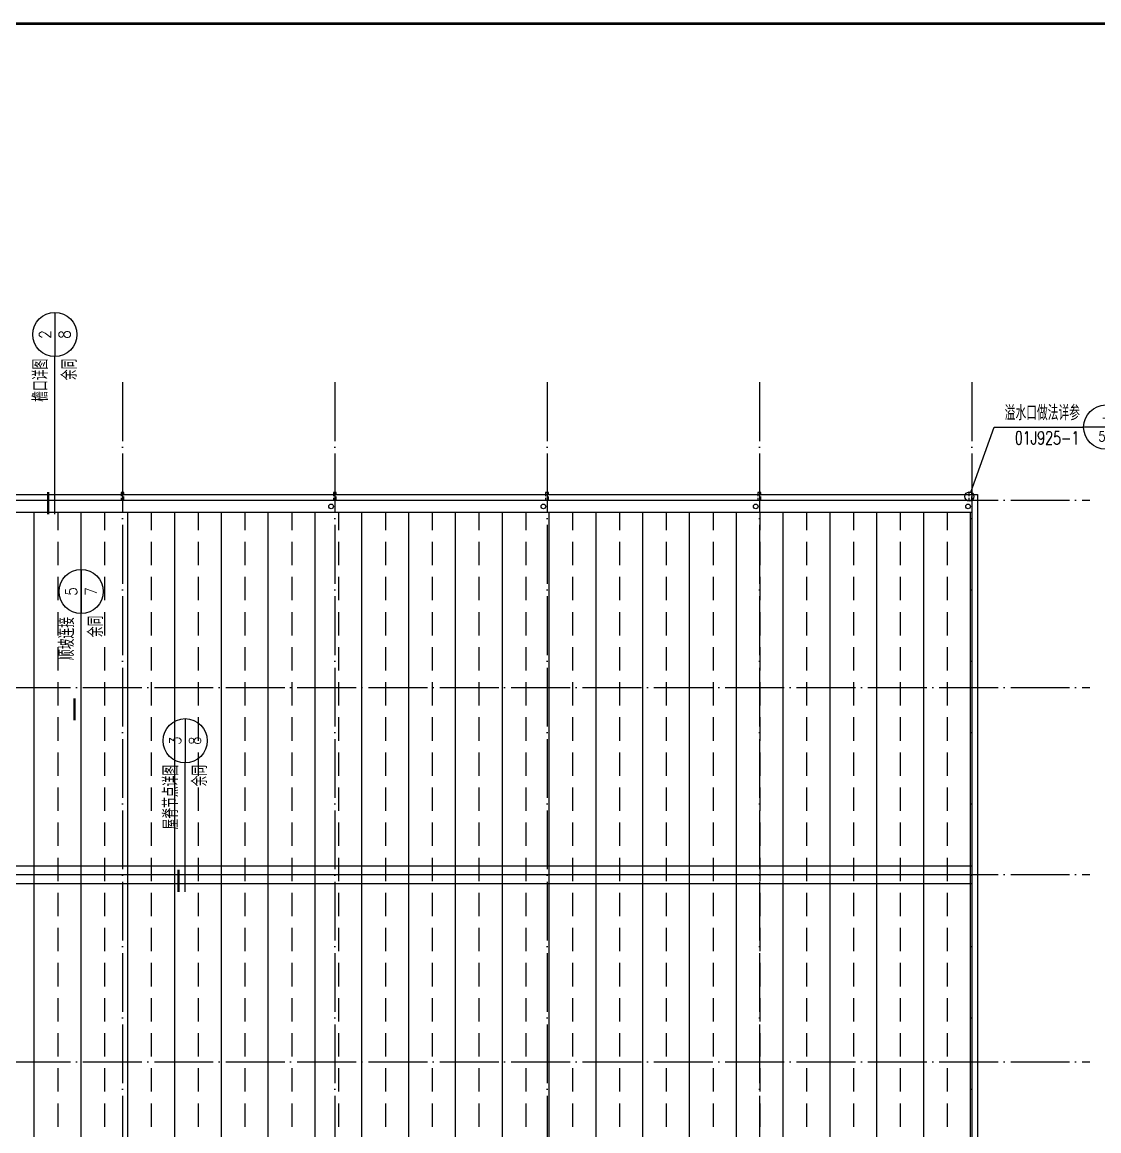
# Model space of a CAD drawing. Extents: x 39560 to 217760, y -140239 to 277665.
# Drawn here: x 89429 to 125940, y 41400 to 79011 of the extents above; entities that cross this region are included whole.
import ezdxf
from ezdxf.enums import TextEntityAlignment as Align

# ---------------------------------------------------------------- set-up
doc = ezdxf.new("R2010")
doc.units = 0
doc.header["$LTSCALE"] = 1000
doc.header["$MEASUREMENT"] = 0
doc.linetypes.add('DASH', pattern=[0.35, 0.25, -0.1])
doc.linetypes.add('DOTE', pattern=[2.42, 2, -0.2, 0.02, -0.2])
for name, color, linetype in [('DIM_IDEN', 3, 'Continuous'), ('DIM_SYMB', 3, 'Continuous'), ('DOTE', 8, 'DOTE'), ('PUB_HATCH', 8, 'Continuous'), ('PUB_TEXT', 7, 'Continuous'), ('PUB_TITLE', 4, 'Continuous'), ('YS', 7, 'Continuous'), ('图框(锁住)', 7, 'Continuous')]:
    doc.layers.add(name, color=color, linetype=linetype)
doc.styles.add('_TCH_LABEL', font='COMPLEX', dxfattribs={"bigfont": 'GBCBIG'})

# ---------------------------------------------------------------- blocks, each defined once
blk = doc.blocks.new('QWEEQWWEWWQE')
at = {"layer": 'DIM_IDEN'}
for p, q in [((-3734, 8000), (-3734, 6000)), ((-3734, 3489), (-3734, 6000)), ((-3734, 1173), (-3734, 3489)), ((968, 1251), (968, -749)), ((968, -2664), (968, -749)), ((968, -6585), (968, -2664))]:
    blk.add_line(p, q, dxfattribs=at)
at = {"layer": 'DIM_IDEN', "const_width": 100}
for points in [[(-4034, 1173), (-4034, 2173)], [(668, -6585), (668, -5585)]]:
    blk.add_lwpolyline(points, dxfattribs=at)
at = {"layer": 'DIM_IDEN'}
for centre in [(-3734, 7000), (968, 251)]:
    blk.add_circle(centre, 1000, dxfattribs=at)
at = {"layer": 'PUB_TEXT', "style": '_TCH_LABEL'}
for s, height, width, p, p2 in [('5', 517, 1.109827, (-3920, 6809), (-3920, 7191)), ('7', 517, 1.109827, (-3031, 6809), (-3031, 7191)), ('3', 518, 1.097143, (782, 62), (782, 441)), ('8', 518, 1.097143, (1671, 62), (1671, 441))]:
    blk.add_text(s, height=height, rotation=90, dxfattribs=dict(at, width=width)).set_placement(p, p2, align=Align.FIT)
for s, p in [('顺坡连接', (-4049, 3899)), ('余同', (-2740, 4934)), ('屋脊节点详图', (653, -3759)), ('余同', (1962, -1815))]:
    blk.add_text(s, height=675.2, rotation=90, dxfattribs=at).set_placement(p)
blk = doc.blocks.new('QEEQEQWEWE')
at = {"layer": 'DIM_IDEN'}
for p, q in [((5204, 3708), (5204, 1708)), ((5204, -3106), (5204, 1708)), ((5204, -5422), (5204, -3106))]:
    blk.add_line(p, q, dxfattribs=at)
at = {"layer": 'DIM_IDEN', "const_width": 100}
blk.add_lwpolyline([(4904, -5422), (4904, -4422)], dxfattribs=at)
at = {"layer": 'DIM_IDEN'}
blk.add_circle((5204, 2708), 1000, dxfattribs=at)
at = {"layer": 'PUB_TEXT', "style": '_TCH_LABEL'}
for s, height, width, p, p2 in [('2', 517, 1.109827, (5019, 2516), (5019, 2899)), ('8', 518, 1.097143, (5908, 2518), (5908, 2897))]:
    blk.add_text(s, height=height, rotation=90, dxfattribs=dict(at, width=width)).set_placement(p, p2, align=Align.FIT)
for s, p in [('檐口详图', (4889, -334)), ('余同', (6198, 641))]:
    blk.add_text(s, height=675.2, rotation=90, dxfattribs=at).set_placement(p)
blk = doc.blocks.new('EQWEWQEQEQWEQWE')
at = {"layer": 'DIM_IDEN', "color": 0}
for p, q in [((-710, -1981), (346, 966)), ((346, 966), (4389, 966)), ((6389, 966), (4389, 966))]:
    blk.add_line(p, q, dxfattribs=at)
for centre, radius in [((5389, 966), 1000), ((-780, -2175), 206)]:
    blk.add_circle(centre, radius, dxfattribs=at)
at = {"layer": 'PUB_TEXT', "color": 0, "style": '_TCH_LABEL'}
blk.add_text('溢水口做法详参', height=675.2, dxfattribs=at).set_placement((821, 1274))
for s, height, width, p, p2 in [('-', 517, 0.863198, (5198, 1152), (5580, 1152)), ('59', 454.2, 0.903529, (5057, 317), (5721, 317))]:
    blk.add_text(s, height=height, dxfattribs=dict(at, width=width)).set_placement(p, p2, align=Align.FIT)
at = {"layer": 'PUB_TEXT', "color": 0, "style": '_TCH_LABEL', "width": 0.705882}
blk.add_text('01J925-1', height=595, dxfattribs=at).set_placement((1279, 178))

msp = doc.modelspace()

# ---------------------------------------------------------------- hatches: boundary and pattern name
at = {"layer": 'PUB_HATCH'}
h = msp.add_hatch(dxfattribs=at)
h.set_pattern_fill('ANSI33', color=256, scale=500, angle=225, style=0)
h.set_pattern_definition([(270, (-210200, -118800), (1587.5, -5e-13), []), (270, (-210993.8, -119593.8), (1587.5, -5e-13), [793.75, -396.875])])
h.paths.add_polyline_path([(121630.83, 50092.587), (64030.83, 50092.587), (64030.83, 37792.587), (121630.83, 37792.587)])
h.paths.add_polyline_path([(121630.83, 62392.587), (64030.83, 62392.587), (64030.83, 50092.587), (121630.83, 50092.587)])

# ---------------------------------------------------------------- linework, layer by layer
for points in [[(64030.83, 50392.587), (121630.83, 50392.587)], [(64030.83, 50092.587), (121630.83, 50092.587)], [(64030.83, 49792.587), (121630.83, 49792.587)]]:
    msp.add_lwpolyline(points)
at = {"layer": 'DIM_SYMB'}
for points in [[(96623.229, 62641.277, 0, 0, 0), (97386.548, 62641.277, 160, 0, 0), (97986.548, 62641.277, 0, 0, 0)], [(103823.229, 62641.277, 0, 0, 0), (104586.548, 62641.277, 160, 0, 0), (105186.548, 62641.277, 0, 0, 0)], [(111023.229, 62641.277, 0, 0, 0), (111786.548, 62641.277, 160, 0, 0), (112386.548, 62641.277, 0, 0, 0)], [(118223.229, 62641.277, 0, 0, 0), (118986.548, 62641.277, 160, 0, 0), (119586.548, 62641.277, 0, 0, 0)]]:
    msp.add_lwpolyline(points, format="xyseb", dxfattribs=at)
at = {"layer": 'DOTE'}
for p, q in [((92830.83, 66792.587), (92830.83, 33392.587)), ((100030.83, 66792.587), (100030.83, 33392.587)), ((107230.83, 66792.587), (107230.83, 33392.587)), ((114430.83, 66792.587), (114430.83, 33392.587)), ((121630.83, 66792.587), (121630.83, 33392.587)), ((60030.83, 62792.587), (125630.83, 62792.587)), ((60030.83, 56442.587), (125630.83, 56442.587)), ((60030.83, 50092.587), (125630.83, 50092.587)), ((60030.83, 43742.587), (125630.83, 43742.587))]:
    msp.add_line(p, q, dxfattribs=at)
at = {"layer": 'PUB_TITLE', "color": 0, "const_width": 100}
msp.add_lwpolyline([(42059.763, 21560.919), (143659.763, 21560.919), (143659.763, 78960.919), (42059.763, 78960.919)], close=True, dxfattribs=at)
at = {"layer": 'YS', "color": 0, "linetype": 'DASH', "ltscale": 0.5}
for points in [[(92780.83, 62792.587), (92880.83, 62792.587), (92880.83, 63052.587), (92780.83, 63052.587)], [(99980.83, 62792.587), (100080.83, 62792.587), (100080.83, 63052.587), (99980.83, 63052.587)], [(107180.83, 62792.587), (107280.83, 62792.587), (107280.83, 63052.587), (107180.83, 63052.587)], [(114380.83, 62792.587), (114480.83, 62792.587), (114480.83, 63052.587), (114380.83, 63052.587)], [(121530.83, 62792.587), (121630.83, 62792.587), (121630.83, 63052.587), (121530.83, 63052.587)]]:
    msp.add_lwpolyline(points, close=True, dxfattribs=at)
at = {"layer": 'YS', "color": 0}
for centre in [(99904.761, 62584.441), (107104.761, 62584.441), (114304.761, 62584.441), (121504.761, 62584.441)]:
    msp.add_circle(centre, 80, dxfattribs=at)
at = {"layer": '图框(锁住)', "color": 0}
for p, q in [((63830.83, 62992.587), (121830.83, 62992.587)), ((121630.83, 62992.587), (121630.83, 37192.587)), ((121830.83, 62992.587), (121830.83, 37192.587)), ((64030.83, 62792.587), (121630.83, 62792.587)), ((64030.83, 62392.587), (121630.83, 62392.587))]:
    msp.add_line(p, q, dxfattribs=at)

# ---------------------------------------------------------------- block references
at = {"xscale": 0.75, "yscale": 0.75, "zscale": 0.75}
for name, p in [('QEEQEQWEWE', (86633.39, 66384.654)), ('EQWEWQEQEQWEQWE', (122132.875, 64549.545)), ('QWEEQWWEWWQE', (94228.865, 54446.372))]:
    msp.add_blockref(name, p, dxfattribs=at)

doc.saveas('drawing.dxf')
